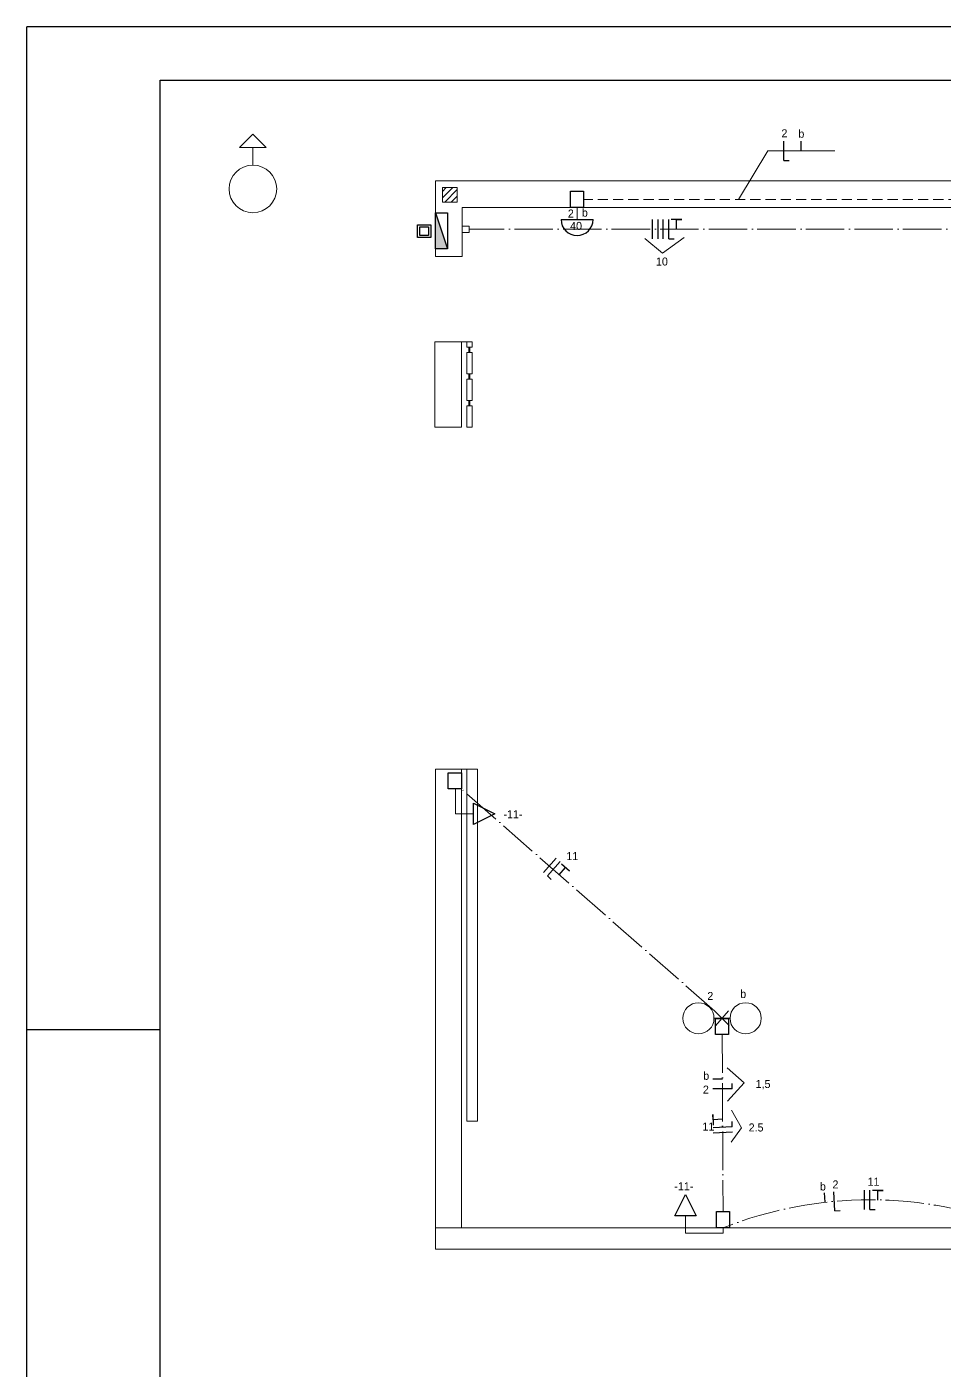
# Model space of a CAD drawing. Header units: millimetres. Extents: x -9 to 711, y 7 to 492.
# Drawn here: x -9 to 162.8, y 240.6 to 492.5 of the extents above; entities that cross this region are included whole.
import ezdxf

# ---------------------------------------------------------------- set-up
doc = ezdxf.new("R2010")
doc.units = ezdxf.units.MM
doc.header["$LTSCALE"] = 0.03
doc.linetypes.add('ACAD_ISO04W100', pattern=[30, 24, -3, 0, -3])
doc.linetypes.add('HIDDEN', pattern=[9.525, 6.35, -3.175])
doc.layers.get('0').update_dxf_attribs({"lineweight": 5})
doc.layers.add('lm', color=85, linetype='Continuous', lineweight=70)
doc.layers.add('mp', color=240, linetype='Continuous', lineweight=5)

# ---------------------------------------------------------------- blocks, each defined once
blk = doc.blocks.new('arandela')
at = {"color": 0, "ltscale": 10}
blk.add_line((0, -2.25), (0, 0), dxfattribs=at)
at = {"layer": 'mp', "color": 0, "lineweight": 30}
blk.add_line((-3, -2.25), (3, -2.25), dxfattribs=at)
blk.add_arc((0, -2.25), 3, 180, 0, dxfattribs=at)
blk = doc.blocks.new('comando')
at = {"layer": 'mp', "color": 0, "lineweight": 30, "ltscale": 10}
blk.add_attdef('CO', (-0.49, -0.01), '', height=1.5, dxfattribs=at)
blk = doc.blocks.new('tbaixa')
at = {"color": 0, "ltscale": 10}
blk.add_line((0, 2.25), (0, 0), dxfattribs=at)
at = {"layer": 'mp', "color": 0, "lineweight": 30}
for p, q in [((-2, 2.25), (0, 6.25)), ((0, 6.25), (2, 2.25)), ((2, 2.25), (-2, 2.25))]:
    blk.add_line(p, q, dxfattribs=at)
blk = doc.blocks.new('neutro')
at = {"color": 0, "lineweight": 30, "ltscale": 10}
blk.add_line((0, -1.8), (1, -1.8), dxfattribs=at)
at = {"layer": 'mp', "color": 0, "lineweight": 30}
blk.add_line((0, -1.8), (0, 1.8), dxfattribs=at)
blk = doc.blocks.new('retorno')
at = {"layer": 'mp', "color": 0, "lineweight": 30}
blk.add_line((0, 0), (0, 1.8), dxfattribs=at)
blk = doc.blocks.new('fase')
at = {"layer": 'mp', "color": 0, "lineweight": 30}
blk.add_line((0, -1.8), (0, 1.8), dxfattribs=at)
blk = doc.blocks.new('protecao')
at = {"layer": 'mp', "color": 0, "lineweight": 30}
for p, q in [((1, 1.8), (-1, 1.8)), ((0, 0), (0, 1.8)), ((0, 1.8), (1, 1.8))]:
    blk.add_line(p, q, dxfattribs=at)
blk = doc.blocks.new('cmedicao')
at = {"layer": 'mp', "lineweight": 30}
blk.add_hatch(color=0, dxfattribs=at).paths.add_polyline_path([(-3.37, -2.24), (3.37, 0), (3.37, -2.24)])
at = {"layer": 'mp', "color": 0, "lineweight": 30}
for p, q in [((-3.37, -2.24), (3.37, 0)), ((-3.37, -2.24), (3.37, 0)), ((3.37, 0), (3.37, -2.24)), ((3.37, -2.24), (-3.37, -2.24))]:
    blk.add_line(p, q, dxfattribs=at)
blk.add_lwpolyline([(-3.37, 0), (3.37, 0), (3.37, -2.24), (-3.37, -2.24)], close=True, dxfattribs=at)
blk = doc.blocks.new('cinspecao')
at = {"layer": 'mp', "color": 0, "lineweight": 30}
for points in [[(-1.26, 0), (1.26, 0), (1.26, -2.38), (-1.26, -2.38)], [(-0.79, -0.37), (0.79, -0.37), (0.79, -2.01), (-0.79, -2.01)]]:
    blk.add_lwpolyline(points, close=True, dxfattribs=at)
blk = doc.blocks.new('caixapassagem')
at = {"layer": 'mp', "color": 0, "lineweight": 30}
blk.add_lwpolyline([(-1.23, 3.04), (1.23, 3.04), (1.23, 0), (-1.23, 0)], close=True, dxfattribs=at)

msp = doc.modelspace()

# ---------------------------------------------------------------- hatches: boundary and pattern name
at = {"layer": 'mp', "ltscale": 10}
h = msp.add_hatch(dxfattribs=at)
h.set_pattern_fill('ANSI34', color=3)
h.set_pattern_definition([(45, (0.58, 0.745), (-13.4704, 13.4704), []), (45, (5.07, 0.745), (-13.4704, 13.4704), []), (45, (9.56, 0.745), (-13.4704, 13.4704), []), (45, (14.05, 0.745), (-13.4704, 13.4704), [])])
h.paths.add_polyline_path([(68.85, 462.35), (68.85, 459.64), (71.61, 459.64), (71.61, 462.35)], flags=17)
h.paths.add_polyline_path([(68.85, 462.35), (71.61, 462.35), (71.61, 459.64), (68.85, 459.64)])
h = msp.add_hatch(dxfattribs=at)
h.set_pattern_fill('ANSI31', color=3, scale=0.27)
h.paths.add_polyline_path([(68.85, 462.35), (68.85, 459.64), (71.61, 459.64), (71.61, 462.35)])

# ---------------------------------------------------------------- linework, layer by layer
at = {"layer": 'lm', "color": 0, "linetype": 'Continuous', "lineweight": 30}
for p, q in [((15.98, 17.49), (15.98, 482.49)), ((15.98, 482.49), (700.98, 482.49))]:
    msp.add_line(p, q, dxfattribs=at)
at = {"layer": 'mp', "color": 0, "lineweight": 30}
for p, q in [((0.98, 492.49), (-9.02, 492.49)), ((-9.02, 304.49), (-9.02, 492.49)), ((710.98, 492.49), (0.98, 492.49)), ((-9.02, 7.49), (-9.02, 304.49)), ((-9.02, 304.49), (15.98, 304.49))]:
    msp.add_line(p, q, dxfattribs=at)
at = {"layer": 'mp', "color": 3, "ltscale": 10}
for p, q in [((33.33, 472.36), (30.83, 469.86)), ((33.33, 472.36), (35.83, 469.86)), ((30.83, 469.86), (35.83, 469.86)), ((33.33, 466.57), (33.33, 469.86)), ((124.31, 460.13), (129.79, 469.26)), ((129.79, 469.26), (142.38, 469.26)), ((71.28, 344.95), (71.28, 349.61)), ((72.4, 344.95), (71.28, 344.95)), ((119.89, 307.94), (122.58, 305.25)), ((120.01, 305.17), (122.45, 308.03)), ((119.73, 306.6), (122.74, 306.6)), ((114.42, 267.31), (114.42, 266.31)), ((121.43, 267.31), (121.43, 266.31)), ((114.42, 266.31), (121.43, 266.31))]:
    msp.add_line(p, q, dxfattribs=at)
at = {"layer": 'mp', "color": 0}
for p, q in [((67.53, 463.61), (628.03, 463.61)), ((67.53, 458.61), (67.53, 463.61)), ((67.53, 463.61), (667.53, 463.61)), ((67.53, 458.61), (67.53, 456.61)), ((72.53, 456.61), (72.53, 458.61)), ((292.53, 458.61), (72.53, 458.61)), ((67.53, 456.61), (67.53, 449.45)), ((72.53, 449.45), (72.53, 456.61)), ((67.53, 449.45), (72.53, 449.45)), ((72.4, 433.45), (67.4, 433.45)), ((67.4, 419.45), (67.4, 433.45)), ((72.4, 419.45), (72.4, 433.45)), ((72.4, 433.45), (73.4, 433.45)), ((73.4, 432.45), (73.4, 433.45)), ((73.4, 433.45), (74.4, 433.45)), ((74.4, 432.45), (74.4, 433.45)), ((73.4, 432.45), (74.4, 432.45)), ((73.4, 430.45), (73.4, 431.45)), ((73.4, 431.45), (74.4, 431.45)), ((73.79, 431.45), (73.79, 432.45)), ((73.9, 431.45), (73.9, 432.45)), ((73.98, 431.45), (73.98, 432.45)), ((74.4, 431.45), (74.4, 427.45)), ((73.4, 427.45), (73.4, 430.45)), ((74.4, 427.45), (73.4, 427.45)), ((74.4, 427.45), (73.4, 427.45)), ((73.4, 426.45), (74.4, 426.45)), ((73.4, 425.45), (73.4, 426.45)), ((73.79, 426.45), (73.79, 427.45)), ((73.9, 426.45), (73.9, 427.45)), ((74.4, 427.45), (73.9, 427.45)), ((73.98, 426.45), (73.98, 427.45)), ((74.4, 426.45), (74.4, 422.45)), ((73.4, 422.45), (73.4, 425.45)), ((74.4, 422.45), (73.4, 422.45)), ((73.4, 421.45), (74.4, 421.45)), ((73.4, 420.45), (73.4, 421.45)), ((73.79, 421.45), (73.79, 422.45)), ((73.9, 421.45), (73.9, 422.45)), ((73.98, 421.45), (73.98, 422.45)), ((74.4, 421.45), (74.4, 417.45)), ((67.4, 419.45), (67.4, 417.45)), ((72.4, 417.45), (72.4, 419.45)), ((73.4, 417.45), (73.4, 420.45)), ((67.4, 417.45), (72.4, 417.45)), ((74.4, 417.45), (73.4, 417.45)), ((67.53, 353.31), (72.4, 353.31)), ((67.53, 263.31), (67.53, 353.31)), ((72.4, 267.31), (72.4, 353.31)), ((72.4, 353.31), (75.4, 353.31)), ((73.4, 353.31), (73.4, 295.31)), ((75.4, 295.31), (75.4, 353.31)), ((73.4, 287.31), (73.4, 295.31)), ((75.4, 295.31), (75.4, 287.31)), ((75.4, 287.31), (73.4, 287.31)), ((167.53, 267.31), (67.53, 267.31)), ((67.53, 263.31), (167.53, 263.31))]:
    msp.add_line(p, q, dxfattribs=at)
at = {"layer": 'mp', "color": 3, "linetype": 'HIDDEN', "ltscale": 10}
msp.add_line((171.3, 460.13), (95.3, 460.13), dxfattribs=at)
at = {"layer": 'mp', "color": 217, "linetype": 'ACAD_ISO04W100', "ltscale": 10, "true_color": 0x93278f}
msp.add_line((253.34, 454.54), (73.85, 454.54), dxfattribs=at)
at = {"layer": 'mp', "color": 1, "ltscale": 10}
for p, q in [((106.78, 452.78), (110.11, 450.04)), ((110.11, 450.04), (114.17, 453)), ((122.21, 297.34), (125.38, 294.53)), ((125.38, 294.53), (122.28, 291.04)), ((123.02, 289.35), (124.89, 286.04)), ((124.89, 286.04), (122.95, 283.4))]:
    msp.add_line(p, q, dxfattribs=at)
at = {"layer": 'mp', "color": 3, "linetype": 'ACAD_ISO04W100', "ltscale": 10}
for p, q in [((119.89, 307.94), (72.4, 349.61)), ((121.27, 303.55), (121.43, 270.36))]:
    msp.add_line(p, q, dxfattribs=at)
at = {"layer": 'mp', "color": 3, "ltscale": 10}
msp.add_lwpolyline([(68.85, 462.35), (71.61, 462.35), (71.61, 459.64), (68.85, 459.64)], close=True, dxfattribs=at)
at = {"layer": 'mp', "color": 3, "linetype": 'ACAD_ISO04W100', "ltscale": 10}
msp.add_lwpolyline([(72.53, 455.11), (73.85, 455.11), (73.85, 453.96), (72.53, 453.96)], close=True, dxfattribs=at)
at = {"layer": 'mp', "color": 3, "ltscale": 10}
for centre, radius in [((33.33, 462.1), 4.46), ((116.81, 306.6), 2.92), ((125.66, 306.6), 2.92)]:
    msp.add_circle(centre, radius, dxfattribs=at)
at = {"layer": 'mp', "color": 3, "linetype": 'ACAD_ISO04W100', "ltscale": 10}
msp.add_arc((148.91, 198.2), 74.37, 68.1342, 111.6792, dxfattribs=at)

# ---------------------------------------------------------------- block references
at = {"layer": 'mp', "color": 3, "ltscale": 10}
for p, values in [((132.86, 471.79), {'CO': '2'}), ((136.03, 471.71), {'CO': 'b'}), ((95.46, 456.91), {'CO': 'b'}), ((92.84, 456.75), {'CO': '2'}), ((93.26, 454.43), {'CO': '40'}), ((80.77, 344.13), {'CO': '-11-'}), ((92.56, 336.28), {'CO': '11'}), ((118.97, 310.05), {'CO': '2'}), ((125.13, 310.43), {'CO': 'b'}), ((118.2, 295.08), {'CO': 'b'}), ((118.14, 292.49), {'CO': '2'}), ((118.06, 285.57), {'CO': '11'}), ((140.07, 274.33), {'CO': 'b'}), ((142.42, 274.71), {'CO': '2'}), ((148.99, 275.22), {'CO': '11'})]:
    msp.add_blockref('comando', p, dxfattribs=at).add_auto_attribs(values)
for name, p in [('neutro', (132.81, 469.26)), ('retorno', (136.09, 469.26)), ('arandela', (94.07, 458.61)), ('cinspecao', (65.42, 455.37)), ('caixapassagem', (71.17, 349.61)), ('caixapassagem', (121.23, 303.55)), ('tbaixa', (114.42, 267.31)), ('caixapassagem', (121.43, 267.31))]:
    msp.add_blockref(name, p, dxfattribs=at)
at = {"layer": 'mp', "color": 3, "linetype": 'HIDDEN', "ltscale": 10}
msp.add_blockref('caixapassagem', (94.07, 458.61), dxfattribs=at)
at = {"layer": 'mp', "color": 3, "ltscale": 10}
for name, p, rotation in [('cmedicao', (69.77, 454.24), 270), ('tbaixa', (72.4, 344.95), 270), ('retorno', (121.3, 295.18), 90.34967231282937), ('neutro', (121.31, 293.39), 90.34967231282921), ('retorno', (140.55, 272.1), 3.830887886669781)]:
    msp.add_blockref(name, p, dxfattribs=dict(at, rotation=rotation))
at = {"layer": 'mp', "color": 3, "linetype": 'ACAD_ISO04W100', "ltscale": 10}
for name, p in [('fase', (108.2, 454.54)), ('fase', (109.27, 454.54)), ('fase', (110.19, 454.54)), ('neutro', (111.27, 454.54)), ('protecao', (112.71, 454.54))]:
    msp.add_blockref(name, p, dxfattribs=at)
at = {"layer": 'mp', "color": 1, "ltscale": 10}
for p, values in [((109.35, 447.75), {'CO': '10'}), ((128.01, 293.54), {'CO': '1,5'}), ((126.71, 285.39), {'CO': '2.5'})]:
    msp.add_blockref('comando', p, dxfattribs=at).add_auto_attribs(values)
at = {"layer": 'mp', "color": 3, "linetype": 'ACAD_ISO04W100', "ltscale": 10}
for name, p, rotation in [('fase', (88.97, 335.29), 318.2617016563989), ('neutro', (89.7, 334.63), 318.2617016563989), ('protecao', (90.73, 333.52), 318.2617016563989), ('protecao', (121.35, 287.67), 92.55787329603164), ('neutro', (121.36, 286.15), 92.55787329603164), ('fase', (121.4, 285.17), 92.55787329603164), ('neutro', (142.28, 272.28), 3.077988027695429), ('fase', (147.93, 272.58), 359.9391300510164), ('neutro', (148.91, 272.57), 359.9391300510164), ('protecao', (150.43, 272.53), 359.9391300510164)]:
    msp.add_blockref(name, p, dxfattribs=dict(at, rotation=rotation))
msp.add_blockref('comando', (112.79, 274.36), dxfattribs=at).add_auto_attribs({'CO': '-11-'})

doc.saveas('drawing.dxf')
